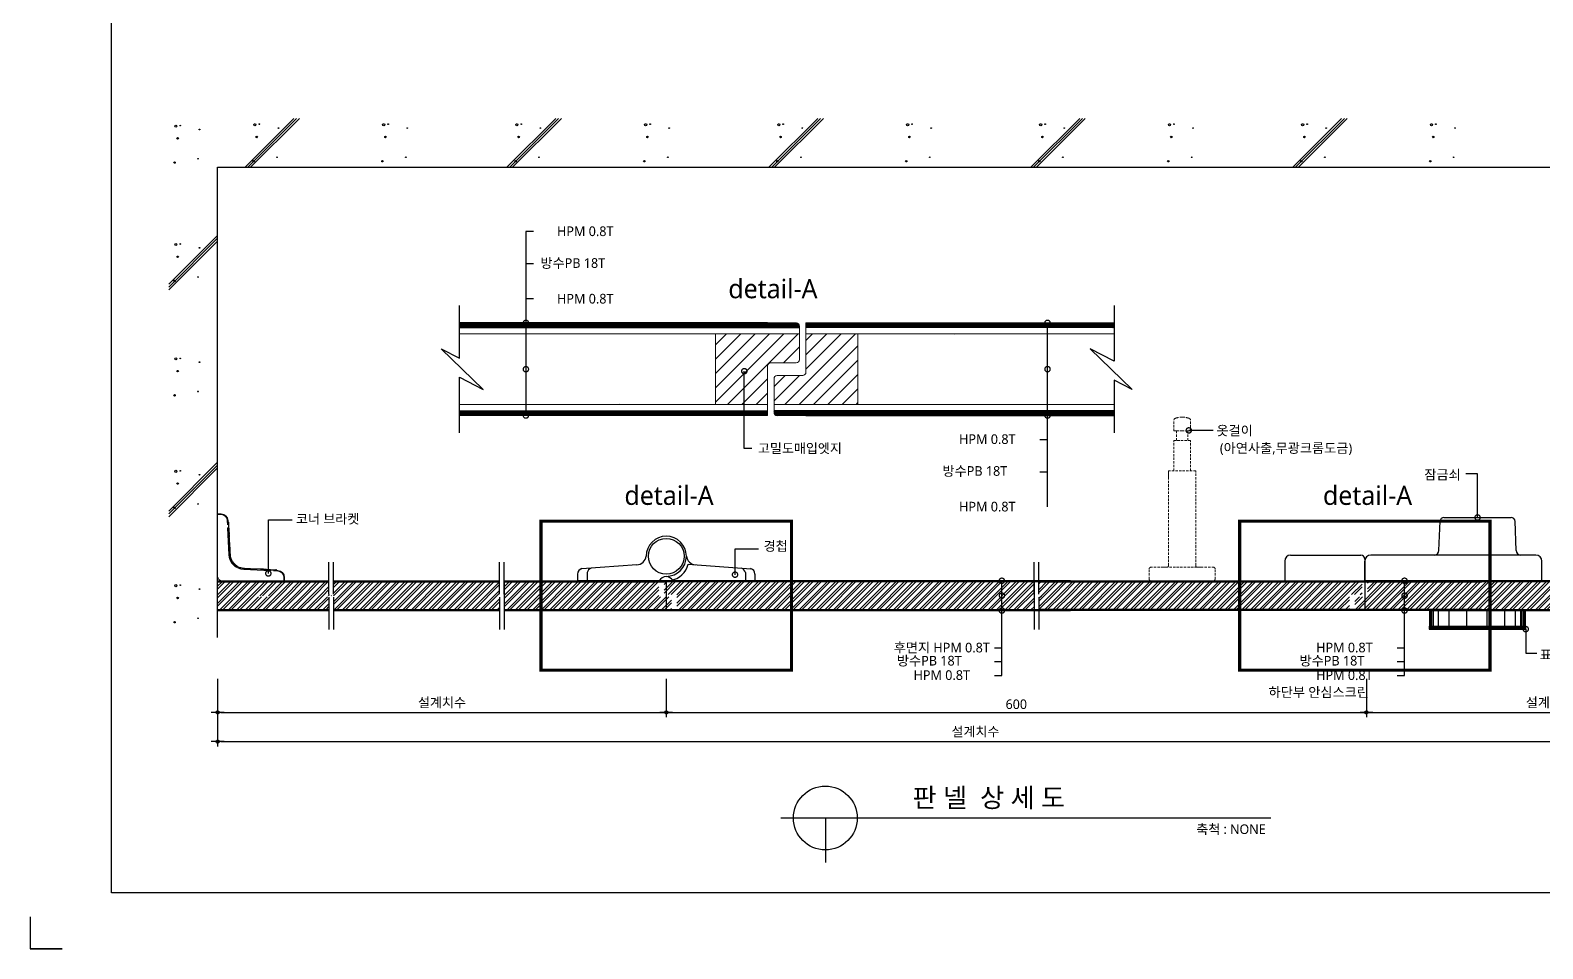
# Model space of a CAD drawing. Extents: x -255 to 8105, y -176 to 5714.
# Drawn here: x -255 to 4489, y -176 to 2705 of the extents above; entities that cross this region are included whole.
import ezdxf
from ezdxf.enums import TextEntityAlignment as Align

# ---------------------------------------------------------------- set-up
doc = ezdxf.new("R2010")
doc.units = 0
doc.header["$LTSCALE"] = 30
doc.linetypes.add('HIDDEN', pattern=[0.375, 0.25, -0.125])
doc.layers.get('0').update_dxf_attribs({"linetype": 'CONTINUOUS'})
doc.layers.get('DEFPOINTS').update_dxf_attribs({"linetype": 'CONTINUOUS'})
for name, color, linetype in [('02---제품선', 4, 'CONTINUOUS'), ('C', 2, 'CONTINUOUS'), ('DIM', 7, 'CONTINUOUS'), ('HAT', 8, 'CONTINUOUS'), ('HID', 9, 'HIDDEN'), ('jc panel', 4, 'CONTINUOUS'), ('TIT', 3, 'CONTINUOUS'), ('경첩', 4, 'CONTINUOUS'), ('문자', 3, 'CONTINUOUS'), ('부자재', 4, 'CONTINUOUS'), ('잠금쇠(회전형)', 4, 'CONTINUOUS'), ('치수', 1, 'CONTINUOUS'), ('판넬', 2, 'CONTINUOUS'), ('해치', 8, 'CONTINUOUS')]:
    doc.layers.add(name, color=color, linetype=linetype)
doc.styles.add('돋움', font='malgun.ttf')
doc.dimstyles.new('10', dxfattribs={"dimscale": 10, "dimtxt": 3, "dimasz": 1, "dimexe": 1.5, "dimexo": 2, "dimgap": 1, "dimtad": 1, "dimdec": 0, "dimlunit": 6, "dimtxsty": '돋움', "dimblk": 'DIMDOT', "dimcen": -1, "dimdle": 1.5, "dimclrt": 3, "dimazin": 3, "dimtfac": 1, "dimtdec": 0, "dimtix": 1, "dimtmove": 2, "dimatfit": 3, "dimldrblk": 'DIMDOT', "dimarcsym": 0})
pattern_1 = [(45, (-192504.132, -190852.349), (-13.4703842, 13.4703842), []), (45, (-192495.151, -190852.349), (-13.4703842, 13.4703842), [])]
pattern_2 = [(45, (37379.286, 62.999), (-13.47038, 13.47038), []), (45, (37388.266, 62.999), (-13.47038, 13.47038), [])]
pattern_3 = [(45, (37673.655, -7000), (-22.45064, 22.45064), [])]

# ---------------------------------------------------------------- blocks, each defined once
blk = doc.blocks.new('DIMDOT')
at = {"linetype": 'Continuous'}
blk.add_line((-2, 0), (2, 0), dxfattribs=at)
for radius in [0.5, 0.25]:
    blk.add_circle((0, 0), radius, dxfattribs=at)
blk = doc.blocks.new('*D564')
at = {"layer": 'DEFPOINTS', "color": 0}
for p in [(37967.1, 930), (39374.2, 930), (39374.2, 804.3)]:
    blk.add_point(p, dxfattribs=at)
at = {"layer": 'DIM', "color": 0, "lineweight": -2, "ltscale": 10}
for p, q in [((37967.1, 910), (37967.1, 789.3)), ((39374.2, 910), (39374.2, 789.3)), ((37977.1, 804.3), (39364.2, 804.3))]:
    blk.add_line(p, q, dxfattribs=at)
at = {"layer": 'DIM', "color": 0, "lineweight": -2, "xscale": 10, "yscale": 10, "zscale": 10, "rotation": 180}
blk.add_blockref('DIMDOT', (37967.1, 804.3), dxfattribs=at)
at = {"layer": 'DIM', "color": 0, "lineweight": -2, "xscale": 10, "yscale": 10, "zscale": 10}
blk.add_blockref('DIMDOT', (39374.2, 804.3), dxfattribs=at)
at = {"layer": 'DIM', "color": 3, "insert": (38670.6, 833.9), "char_height": 30, "attachment_point": 5, "style": '돋움'}
blk.add_mtext('설계치수', dxfattribs=at)
blk = doc.blocks.new('*D565')
at = {"layer": 'DEFPOINTS', "color": 0}
for p in [(37967.1, 930), (42721, 930), (42721, 712.8)]:
    blk.add_point(p, dxfattribs=at)
at = {"layer": 'DIM', "color": 0, "lineweight": -2, "ltscale": 10}
for p, q in [((37967.1, 910), (37967.1, 697.8)), ((42721, 910), (42721, 697.8)), ((37977.1, 712.8), (42711, 712.8))]:
    blk.add_line(p, q, dxfattribs=at)
at = {"layer": 'DIM', "color": 0, "lineweight": -2, "xscale": 10, "yscale": 10, "zscale": 10, "rotation": 180}
blk.add_blockref('DIMDOT', (37967.1, 712.8), dxfattribs=at)
at = {"layer": 'DIM', "color": 0, "lineweight": -2, "xscale": 10, "yscale": 10, "zscale": 10}
blk.add_blockref('DIMDOT', (42721, 712.8), dxfattribs=at)
at = {"layer": 'DIM', "color": 3, "insert": (40344, 742.5), "char_height": 30, "attachment_point": 5, "style": '돋움'}
blk.add_mtext('설계치수', dxfattribs=at)
blk = doc.blocks.new('_DOTSMALL')
at = {"color": 0, "linetype": 'ByBlock', "const_width": 0.5}
blk.add_lwpolyline([(-0.0625, 0, 1), (0.0625, 0, 1)], format="xyb", close=True, dxfattribs=at)
blk = doc.blocks.new('A$C63EC304E')
at = {"layer": '치수', "color": 1, "xscale": 2.5, "yscale": 2.5, "zscale": 2.5, "rotation": 234.3098741996962}
blk.add_blockref('_DOTSMALL', (0.31, 0.31), dxfattribs=at)
blk = doc.blocks.new('A$C2BC9653E')
at = {"layer": '치수', "xscale": 0.3333333333333333, "yscale": 0.3333333333333333, "zscale": 0.3333333333333333}
blk.add_blockref('A$C63EC304E', (0, 0), dxfattribs=at)
blk = doc.blocks.new('A$C7FC71301')
at = {"layer": '치수', "rotation": 180}
blk.add_blockref('A$C2BC9653E', (0.21, 0.21), dxfattribs=at)
blk = doc.blocks.new('A$C4A20372B')
at = {"layer": '치수'}
blk.add_blockref('A$C7FC71301', (0, 0), dxfattribs=at)
blk = doc.blocks.new('A$C566469F5')
at = {"layer": '치수'}
blk.add_blockref('A$C4A20372B', (0, 0), dxfattribs=at)
blk = doc.blocks.new('A$C7E317CD4')
at = {"layer": '해치', "xscale": 2, "yscale": 2, "zscale": 2}
blk.add_blockref('A$C566469F5', (0, 0), dxfattribs=at)
blk = doc.blocks.new('A$C601D7F27')
at = {"layer": '치수'}
blk.add_blockref('A$C7E317CD4', (0, 0), dxfattribs=at)
blk = doc.blocks.new('A$C38802C08')
at = {"layer": '치수'}
blk.add_blockref('A$C601D7F27', (0, 0), dxfattribs=at)
blk = doc.blocks.new('*D566')
at = {"layer": 'DEFPOINTS', "color": 0}
for p in [(41570.1, 930), (42721, 930), (42721, 804.3)]:
    blk.add_point(p, dxfattribs=at)
at = {"layer": 'DIM', "color": 0, "lineweight": -2, "ltscale": 10}
for p, q in [((41570.1, 910), (41570.1, 789.3)), ((42721, 910), (42721, 789.3)), ((41580.1, 804.3), (42711, 804.3))]:
    blk.add_line(p, q, dxfattribs=at)
at = {"layer": 'DIM', "color": 0, "lineweight": -2, "xscale": 10, "yscale": 10, "zscale": 10, "rotation": 180}
blk.add_blockref('DIMDOT', (41570.1, 804.3), dxfattribs=at)
at = {"layer": 'DIM', "color": 0, "lineweight": -2, "xscale": 10, "yscale": 10, "zscale": 10}
blk.add_blockref('DIMDOT', (42721, 804.3), dxfattribs=at)
at = {"layer": 'DIM', "color": 3, "insert": (42145.5, 833.9), "char_height": 30, "attachment_point": 5, "style": '돋움'}
blk.add_mtext('설계치수', dxfattribs=at)
blk = doc.blocks.new('*D567')
at = {"layer": 'DEFPOINTS', "color": 0}
for p in [(39374.2, 930), (41570.1, 930), (41570.1, 804.3)]:
    blk.add_point(p, dxfattribs=at)
at = {"layer": 'DIM', "color": 0, "lineweight": -2, "ltscale": 10}
for p, q in [((39374.2, 910), (39374.2, 789.3)), ((41570.1, 910), (41570.1, 789.3)), ((39384.2, 804.3), (41560.1, 804.3))]:
    blk.add_line(p, q, dxfattribs=at)
at = {"layer": 'DIM', "color": 0, "lineweight": -2, "xscale": 10, "yscale": 10, "zscale": 10, "rotation": 180}
blk.add_blockref('DIMDOT', (39374.2, 804.3), dxfattribs=at)
at = {"layer": 'DIM', "color": 0, "lineweight": -2, "xscale": 10, "yscale": 10, "zscale": 10}
blk.add_blockref('DIMDOT', (41570.1, 804.3), dxfattribs=at)
at = {"layer": 'DIM', "color": 3, "insert": (40472.1, 829.8), "char_height": 30, "attachment_point": 5, "style": '돋움'}
blk.add_mtext('600', dxfattribs=at)
blk = doc.blocks.new('A$C06B31977')
for p, q in [((1.26, 11.06), (1.26, 21.17)), ((1.26, 10.11), (1.26, 0))]:
    blk.add_line(p, q)
blk = doc.blocks.new('UNI-10', base_point=(37634, 239))
h = blk.add_hatch()
h.set_pattern_fill('STEEL', color=252)
h.set_pattern_definition([(45, (37647.5265, -15.817), (-2.245064, 2.245064), []), (45, (37647.5265, -14.2294), (-2.245064, 2.245064), [])])
h.paths.add_polyline_path([(39519.6, 2026.1), (38935.9, 2026.1, -0.414214), (38933.8, 2024.1), (38933.8, 2011.6), (39519.6, 2011.6)])
h.paths.add_polyline_path([(39781.6, 2026.1), (39691.6, 2026.1), (39519.6, 2026.1), (39519.6, 2011.6), (39791.6, 2011.6), (39791.6, 2016.1, 0.414214)])
h.paths.add_polyline_path([(38933.8, 2024.1), (38933.8, 2026.1), (38725.3, 2026.1), (38725.3, 2011.6), (38933.8, 2011.6)])
h.paths.add_polyline_path([(39691.6, 1750.3), (38933.8, 1750.3), (38933.8, 1737.8, -0.414214), (38935.9, 1735.7), (39689.6, 1735.7, -0.427305), (39691.6, 1737.9)])
h.paths.add_polyline_path([(38933.8, 1750.3), (38725.3, 1750.3), (38725.3, 1735.7), (38931.7, 1735.7, -0.156999), (38932.1, 1737, -0.241509), (38933.8, 1737.8)])
h.paths.add_polyline_path([(39984.2, 1750.3), (39712.2, 1750.3), (39712.2, 1745.7, 0.414214), (39722.2, 1735.7), (39812.2, 1735.7), (39984.2, 1735.7)])
h.paths.add_polyline_path([(40570, 1750.3), (39984.2, 1750.3), (39984.2, 1735.7), (40567.9, 1735.7, -0.414214), (40570, 1737.8)])
h.paths.add_polyline_path([(40570, 2024.1, -0.414214), (40567.9, 2026.1), (39812.2, 2026.1), (39812.2, 2011.6), (40570, 2011.6)])
h.paths.add_polyline_path([(40778.5, 2026.1), (40572.1, 2026.1, -0.156999), (40571.7, 2024.9, -0.241509), (40570, 2024.1), (40570, 2011.6), (40778.5, 2011.6)])
h.paths.add_polyline_path([(40778.5, 1750.3), (40570, 1750.3), (40570, 1737.8, -0.241509), (40571.7, 1737, -0.156999), (40572.1, 1735.7), (40778.5, 1735.7)])
h = blk.add_hatch()
h.set_pattern_fill('ANSI31', color=5, scale=10)
h.set_pattern_definition(pattern_3)
h.paths.add_polyline_path([(39781.6, 1900.7, 0.414214), (39791.6, 1910.7), (39791.6, 1991.6), (39528.8, 1991.6), (39528.8, 1770.3), (39691.6, 1770.3), (39691.6, 1890.7, -0.414214), (39701.6, 1900.7)])
h = blk.add_hatch()
h.set_pattern_fill('ANSI31', color=5, scale=10)
h.set_pattern_definition(pattern_3)
edge = h.paths.add_edge_path()
edge.add_line((39975, 1991.6), (39812.2, 1991.6))
edge.add_line((39812.2, 1991.6), (39812.2, 1871.2))
edge.add_arc((39802.2, 1871.2), 10, 270, 360, ccw=False)
edge.add_line((39802.2, 1861.2), (39722.2, 1861.2))
edge.add_arc((39722.2, 1851.2), 10, 90, 180)
edge.add_line((39712.2, 1851.2), (39712.2, 1770.3))
edge.add_line((39712.2, 1770.3), (39975, 1770.3))
edge.add_line((39975, 1770.3), (39975, 1991.6))
at = {"layer": 'HAT'}
h = blk.add_hatch(dxfattribs=at)
h.set_pattern_fill('ANSI32', color=256, scale=2, style=0)
h.set_pattern_definition(pattern_1)
h.paths.add_polyline_path([(37967.1, 1213.8), (37967.1, 1170.5), (38086.1, 1170.5), (38086.1, 1213.8)])
h.paths.add_polyline_path([(38086.1, 1170.5), (38127.6, 1170.5), (38127.6, 1213.8), (38086.1, 1213.8)])
edge = h.paths.add_edge_path()
edge.add_line((38127.6, 1213.8), (38127.6, 1170.5))
edge.add_line((38127.6, 1170.5), (38323.9, 1170.5))
edge.add_spline(control_points=[(38323.9, 1170.5), (38324.2, 1171.3), (38320.9, 1173), (38316.1, 1175)], knot_values=[3.353086, 3.353086, 3.353086, 3.353086, 4.456955, 4.456955, 4.456955, 4.456955], degree=3, periodic=0)
edge.add_line((38316.1, 1175), (38316.1, 1213.8))
edge.add_line((38316.1, 1213.8), (38127.6, 1213.8))
edge = h.paths.add_edge_path()
edge.add_line((38316.1, 1127.1), (38316.1, 1165.4))
edge.add_spline(control_points=[(38316.1, 1165.4), (38310.4, 1167.5), (38299.9, 1171.6), (38316.3, 1169.8), (38321, 1169.9)], knot_values=[0.228113, 0.228113, 0.228113, 0.228113, 1.423798, 2.82262, 2.82262, 2.82262, 2.82262], degree=3, periodic=0)
edge.add_line((38304, 1170.5), (38127.6, 1170.5))
edge.add_line((38127.6, 1170.5), (38127.6, 1167))
edge.add_line((38127.6, 1167), (38086.1, 1167))
edge.add_line((38086.1, 1167), (38086.1, 1170.5))
edge.add_line((38086.1, 1170.5), (37967.1, 1170.5))
edge.add_line((37967.1, 1170.5), (37967.1, 1127.1))
edge.add_line((37967.1, 1127.1), (38316.1, 1127.1))
h = blk.add_hatch(dxfattribs=at)
h.set_pattern_fill('ANSI32', color=256, scale=2, style=0)
h.set_pattern_definition([(45, (38590.94, 1170.477), (-13.4704, 13.4704), []), (45, (38599.92, 1170.477), (-13.4704, 13.4704), [])])
h.paths.add_polyline_path([(38851.2, 1213.8), (38330.7, 1213.8), (38330.7, 1127.1), (38851.2, 1127.1)])
h = blk.add_hatch(dxfattribs=at)
h.set_pattern_fill('ANSI32', color=256, scale=2, style=0)
h.set_pattern_definition(pattern_2)
h.paths.add_polyline_path([(38865.8, 1213.8), (38865.8, 1127.1), (39390.4, 1127.1), (39390.4, 1167.1), (39350.4, 1167.1), (39350.4, 1213.8)])
h = blk.add_hatch(dxfattribs=at)
h.set_pattern_fill('ANSI32', color=256, scale=2, style=0)
h.set_pattern_definition(pattern_2)
h.paths.add_polyline_path([(40527.8, 1127.1), (40527.8, 1213.8), (39367.1, 1213.8), (39367.1, 1173.8), (39407.1, 1173.8), (39407.1, 1127.1)])
h = blk.add_hatch(dxfattribs=at)
h.set_pattern_fill('ANSI32', color=256, scale=2, style=0)
h.set_pattern_definition(pattern_1)
edge = h.paths.add_edge_path()
edge.add_line((41161.2, 1213.8), (40542.5, 1213.8))
edge.add_line((40542.5, 1213.8), (40542.5, 1175))
edge.add_spline(control_points=[(40542.5, 1175), (40547.3, 1173), (40550.6, 1171.3), (40550.3, 1170.5)], knot_values=[3.353086, 3.353086, 3.353086, 3.353086, 4.456955, 4.456955, 4.456955, 4.456955], degree=3, periodic=0)
edge.add_line((40550.5, 1170.5), (41161.2, 1170.5))
edge.add_line((41161.2, 1170.5), (41161.2, 1213.8))
h.paths.add_polyline_path([(41556.8, 1213.8), (41161.2, 1213.8), (41161.2, 1170.5), (41516.8, 1170.5), (41516.8, 1173.8), (41556.8, 1173.8)])
h.paths.add_polyline_path([(41516.8, 1170.5), (41161.2, 1170.5), (41161.2, 1127.1), (41516.8, 1127.1)])
edge = h.paths.add_edge_path()
edge.add_line((41161.2, 1170.5), (40550.3, 1170.5))
edge.add_spline(control_points=[(40550.3, 1170.5), (40550.2, 1170.3), (40548.3, 1169.1), (40525.2, 1172), (40536.8, 1167.5), (40542.5, 1165.4)], knot_values=[0.228113, 0.228113, 0.228113, 0.228113, 0.492187, 2.157402, 3.353086, 3.353086, 3.353086, 3.353086], degree=3, periodic=0)
edge.add_spline(control_points=[(40535.6, 1170.3), (40535.4, 1170.2), (40534.9, 1170), (40533.6, 1169.9), (40532.7, 1169.9)], knot_values=[2.82262, 2.82262, 2.82262, 2.82262, 3.015951, 3.282344, 3.282344, 3.282344, 3.282344], degree=3, periodic=0)
edge.add_line((40542.5, 1165.4), (40542.5, 1127.1))
edge.add_line((40542.5, 1127.1), (41161.2, 1127.1))
edge.add_line((41161.2, 1127.1), (41161.2, 1170.5))
h = blk.add_hatch(dxfattribs=at)
h.set_pattern_fill('ANSI32', color=256, scale=2, style=0)
h.set_pattern_definition([(45, (41927.938, 1170.477), (-13.4704, 13.4704), []), (45, (41936.918, 1170.477), (-13.4704, 13.4704), [])])
h.paths.add_polyline_path([(42322.4, 1213.8), (41573.4, 1213.8), (41573.4, 1167.1), (41533.4, 1167.1), (41533.4, 1127.1), (42322.4, 1127.1)])
for p, q in [((37967.1, 2514.2), (43138.7, 2514.2)), ((37967.1, 1039.2), (37967.1, 2514.2))]:
    blk.add_line(p, q)
at = {"color": 4}
for p, q in [((40278.5, 1990.7), (40277.5, 1991.6)), ((39225.3, 1771.2), (39226.3, 1770.3))]:
    blk.add_line(p, q, dxfattribs=at)
at = {"color": 2}
for p, q in [((38865.8, 1217.1), (38865.8, 1123.8)), ((39374.2, 1217.1), (39374.2, 1123.8)), ((40527.8, 1213.8), (40527.8, 1127.1)), ((41565.1, 1217.1), (41565.1, 1123.8)), ((37379.3, 163), (37379.3, 63)), ((37379.3, 163), (37379.3, 63)), ((37379.3, 163), (37379.3, 63)), ((37379.3, 163), (37379.3, 63)), ((37379.3, 63), (37479.3, 63)), ((37379.3, 63), (37379.3, 63)), ((37379.3, 63), (37379.3, 63)), ((37479.3, 63), (37379.3, 63))]:
    blk.add_line(p, q, dxfattribs=at)
for points in [[(37634.4, 5777.2), (44886.8, 5777.2), (44886.8, 238.8), (37634.4, 238.8)], [(37634.4, 5777.2), (44886.8, 5777.2), (44886.8, 238.8), (37634.4, 238.8)], [(37634.4, 5777.2), (45616.4, 5777.2), (45616.4, 238.8), (37634.4, 238.8)]]:
    blk.add_lwpolyline(points, close=True, dxfattribs=at)
at = {"color": 2, "linetype": 'HIDDEN', "ltscale": 5, "const_width": 10}
for points in [[(38981.5, 1404.2), (39766.8, 1404.2), (39766.8, 936.8), (38981.5, 936.8)], [(41172.5, 1404.2), (41957.7, 1404.2), (41957.7, 936.8), (41172.5, 936.8)]]:
    blk.add_lwpolyline(points, close=True, dxfattribs=at)
at = {"layer": '02---제품선'}
for p, q in [((41797.8, 1312.3), (41801, 1403.7)), ((41813.4, 1415.6), (42024, 1415.6)), ((42039.6, 1312.3), (42036.4, 1403.7)), ((41332.5, 1297.8), (41552.7, 1297.8)), ((41565.1, 1285.4), (41565.1, 1217.1)), ((41769.8, 1297.8), (41583.7, 1297.8)), ((41782.8, 1297.8), (41769.8, 1297.8)), ((42054.6, 1297.8), (41782.8, 1297.8)), ((42101.7, 1297.8), (42054.6, 1297.8)), ((41313.9, 1279.2), (41313.9, 1217.1)), ((41565.1, 1217.1), (41565.1, 1279.2)), ((42120.3, 1217.1), (42120.3, 1279.2)), ((41313.9, 1217.1), (41565.1, 1217.1)), ((42120.3, 1217.1), (41565.1, 1217.1))]:
    blk.add_line(p, q, dxfattribs=at)
for centre, radius, start, end in [((41813.4, 1403.2), 12.4, 90, 178), ((42024, 1403.2), 12.4, 2, 90), ((41332.5, 1279.2), 18.6, 90, 180), ((41552.7, 1285.4), 12.4, 0, 90), ((41583.7, 1279.2), 18.6, 90, 180), ((41782.8, 1312.8), 15, 270, 358), ((42054.6, 1312.8), 15, 182, 270), ((42101.7, 1279.2), 18.6, 0, 90)]:
    blk.add_arc(centre, radius, start, end, dxfattribs=at)
at = {"layer": 'C'}
for p, q in [((38725.3, 2011.6), (39791.6, 2011.6)), ((40778.5, 2011.6), (39812.2, 2011.6)), ((38725.3, 1750.3), (39691.6, 1750.3)), ((40778.5, 1750.3), (39712.2, 1750.3)), ((37967.1, 1213.8), (38316.1, 1213.8)), ((38330.7, 1213.8), (38851.2, 1213.8)), ((38865.8, 1213.8), (39374.2, 1213.8)), ((40642, 1213.8), (39374.2, 1213.8)), ((40542.5, 1213.8), (41565.1, 1213.8)), ((41565.1, 1213.8), (41932.2, 1213.8)), ((42322.4, 1213.8), (41932.2, 1213.8)), ((37967.1, 1127.1), (38316.1, 1127.1)), ((38330.7, 1127.1), (38851.2, 1127.1)), ((38865.8, 1127.1), (39390.4, 1127.1)), ((39374.2, 1127.1), (40642, 1127.1)), ((41565.1, 1127.1), (40542.5, 1127.1)), ((41932.2, 1127.1), (41565.1, 1127.1)), ((41932.2, 1127.1), (42322.4, 1127.1))]:
    blk.add_line(p, q, dxfattribs=at)
at = {"layer": 'HID', "lineweight": 15}
for p, q in [((40966.2, 1687.3), (40966.2, 1722.8)), ((41018.2, 1687.3), (41018.2, 1722.8)), ((40966.2, 1687.3), (40974.1, 1687.3)), ((40974.1, 1687.3), (40992.2, 1687.3)), ((40974.1, 1687.3), (40974.1, 1657.5)), ((41010.3, 1687.3), (40992.2, 1687.3)), ((41018.2, 1687.3), (41010.3, 1687.3)), ((41010.3, 1687.3), (41010.3, 1657.5)), ((40966.2, 1562.4), (40966.2, 1657.5)), ((41018.2, 1657.5), (40966.2, 1657.5)), ((41018.2, 1562.4), (41018.2, 1657.5)), ((41034.9, 1562.4), (40949.5, 1562.4)), ((40949.5, 1538.7), (40949.5, 1562.4)), ((40949.5, 1264.8), (40949.5, 1562.4)), ((41034.9, 1264.8), (41034.9, 1562.4)), ((40889, 1222.1), (40889, 1254.8)), ((40944.5, 1259.8), (40894, 1259.8)), ((41049.9, 1259.8), (40934.5, 1259.8)), ((41039.9, 1259.8), (41090.4, 1259.8)), ((41095.4, 1222.1), (41095.4, 1254.8)), ((41090.4, 1217.1), (40894, 1217.1)), ((41643.8, 1217.1), (41675.4, 1217.1)), ((41675.4, 1217.1), (41865.4, 1217.1))]:
    blk.add_line(p, q, dxfattribs=at)
for centre, radius, start, end in [((40974.9, 1717.6), 10.2, 101.3021, 148.9655), ((40997.2, 1645.4), 85.6, 93.3455, 106.4545), ((40987.2, 1645.4), 85.6, 73.5455, 86.6545), ((41009.5, 1717.6), 10.2, 31.0345, 78.6979), ((40894, 1254.8), 5, 90, 180), ((40944.5, 1264.8), 5, 270, 0), ((41039.9, 1264.8), 5, 180, 270), ((41090.4, 1254.8), 5, 0, 90), ((40894, 1222.1), 5, 180, 270), ((41090.4, 1222.1), 5, 270, 0)]:
    blk.add_arc(centre, radius, start, end, dxfattribs=at)
at = {"layer": 'jc panel', "color": 3, "lineweight": 20}
for p, q in [((39791.6, 1910.7), (39791.6, 2016.1)), ((39812.2, 2026.1), (39812.2, 1871.2)), ((38725.3, 1991.6), (39791.6, 1991.6)), ((39528.8, 1991.6), (39528.8, 1770.3)), ((40778.5, 1991.6), (39812.2, 1991.6)), ((39975, 1991.6), (39975, 1770.3)), ((39701.6, 1900.7), (39781.6, 1900.7)), ((39691.6, 1890.7), (39691.6, 1735.7)), ((39712.2, 1745.7), (39712.2, 1851.2)), ((39802.2, 1861.2), (39722.2, 1861.2)), ((38725.3, 1770.3), (39691.6, 1770.3)), ((40778.5, 1770.3), (39712.2, 1770.3))]:
    blk.add_line(p, q, dxfattribs=at)
for centre, start, end in [((39781.6, 2016.1), 0, 90), ((39701.6, 1890.7), 90, 180), ((39781.6, 1910.7), 270, 0), ((39722.2, 1851.2), 90, 180), ((39802.2, 1871.2), 270, 0)]:
    blk.add_arc(centre, 10, start, end, dxfattribs=at)
at = {"layer": 'TIT', "color": 7}
for p, q in [((39733.1, 473.2), (41270.9, 473.2)), ((39873.1, 473.2), (39873.1, 333.2))]:
    blk.add_line(p, q, dxfattribs=at)
blk.add_circle((39873.1, 473.2), 100, dxfattribs=at)
at = {"layer": '경첩', "color": 4, "linetype": 'Continuous', "lineweight": 15}
for p, q in [((37967.1, 1427.1), (37977.7, 1427.1)), ((37967.1, 1424.8), (37967.1, 1427.1)), ((37967.1, 1404.7), (37967.1, 1424.8)), ((37977.7, 1424.8), (37967.1, 1424.8)), ((37977.7, 1424.8), (37977.7, 1427.1)), ((37967.1, 1401.5), (37967.1, 1403.8)), ((37967.1, 1401.5), (37967.1, 1231.1)), ((37997.9, 1392.6), (37997.3, 1406.1)), ((38002.3, 1299.1), (37998.4, 1382.8)), ((37999.6, 1406.2), (38000.7, 1382.9)), ((38001.4, 1401.6), (37999.9, 1400.1)), ((38002.4, 1396.1), (38000.2, 1393.8)), ((38000.7, 1382.9), (38004.7, 1299.2)), ((38002.4, 1396.1), (38003.6, 1370.8)), ((38003.6, 1370.8), (38001.4, 1368.6)), ((38003.9, 1364.5), (38001.7, 1362.3)), ((38004.1, 1361.4), (38001.8, 1359.2)), ((38004.4, 1355.1), (38002.1, 1352.9)), ((38004.5, 1351.9), (38002.3, 1349.7)), ((38004.1, 1361.4), (38004.4, 1355.1)), ((38004.5, 1351.9), (38005.8, 1325.2)), ((38005.8, 1325.2), (38003.5, 1322.9)), ((38005.8, 1325.1), (38003.5, 1322.8)), ((38006, 1321.1), (38003.7, 1318.9)), ((38006.1, 1318.9), (38003.8, 1316.7)), ((38006.5, 1310.3), (38004.2, 1308.1)), ((38006.5, 1309.4), (38004.3, 1307.2)), ((38006.7, 1306.2), (38004.4, 1304)), ((38006.7, 1305.3), (38004.5, 1303.1)), ((38007.2, 1296.8), (38005.1, 1294.7)), ((38007.4, 1294.7), (38005.4, 1292.7)), ((38005.8, 1325.1), (38006, 1321.1)), ((38006.1, 1318.9), (38006.5, 1310.3)), ((38008.1, 1291.3), (38006.2, 1289.3)), ((38006.2, 1289.3), (38008.1, 1291.2)), ((38006.5, 1310.3), (38006.5, 1309.4)), ((38006.5, 1309.4), (38006.7, 1306.2)), ((38006.7, 1306.2), (38006.7, 1305.3)), ((38006.7, 1305.3), (38007, 1299.3)), ((38009.5, 1286.4), (38007.7, 1284.6)), ((38011.1, 1282.6), (38009.3, 1280.9)), ((38012.2, 1280.4), (38010.5, 1278.7)), ((38014.7, 1276.3), (38013, 1274.6)), ((38016.1, 1274.4), (38014.4, 1272.7)), ((38026.2, 1264.8), (38024.6, 1263.1)), ((38028.2, 1263.5), (38026.5, 1261.8)), ((38032.5, 1261.2), (38030.8, 1259.4)), ((38034.8, 1260.2), (38033, 1258.4)), ((38039.8, 1258.5), (38037.9, 1256.6)), ((38132.7, 1248.5), (38049, 1252.4)), ((38049.1, 1254.7), (38132.8, 1250.8)), ((38049.2, 1257.1), (38051.4, 1257)), ((38049.2, 1257.1), (38105, 1254.4)), ((38051.4, 1257), (38049.2, 1254.7)), ((38105, 1254.4), (38102.8, 1252.2)), ((38111.3, 1254.1), (38109.1, 1251.9)), ((38114.4, 1254), (38112.2, 1251.8)), ((38120.8, 1253.7), (38118.5, 1251.5)), ((38120.8, 1253.7), (38150.7, 1252.3)), ((38132.8, 1250.8), (38156.2, 1249.7)), ((38156, 1247.4), (38142.5, 1248)), ((38151.5, 1251.5), (38150, 1250)), ((38151.5, 1251.5), (38150.7, 1252.3)), ((37981.1, 1217.1), (38151.4, 1217.1)), ((38153.7, 1217.1), (38151.4, 1217.1)), ((38174.7, 1217.1), (38154.7, 1217.1)), ((38174.7, 1217.1), (38174.7, 1227.8)), ((38174.7, 1227.8), (38177.1, 1227.8)), ((38177.1, 1217.1), (38174.7, 1217.1)), ((38177.1, 1227.8), (38177.1, 1217.1))]:
    blk.add_line(p, q, dxfattribs=at)
at = {"layer": '경첩', "color": 4, "linetype": 'Continuous', "lineweight": 15, "flags": 128}
for points in [[(37997.3, 1406.1), (37997.7, 1406.2), (37998.2, 1406.2), (37998.6, 1406.2), (37998.9, 1406.2), (37999.2, 1406.2), (37999.4, 1406.2), (37999.6, 1406.2), (37999.6, 1406.2)], [(38000.7, 1382.9), (38000.7, 1382.9), (38000.5, 1382.9), (38000.3, 1382.9), (38000, 1382.9), (37999.7, 1382.9), (37999.3, 1382.8), (37998.8, 1382.8), (37998.4, 1382.8)], [(38002.2, 1400.8), (38002, 1401), (38001.9, 1401.2), (38001.7, 1401.3), (38001.6, 1401.4), (38001.5, 1401.5), (38001.4, 1401.6), (38001.4, 1401.6), (38001.4, 1401.6)], [(38002.2, 1400.8), (38002.2, 1399.8), (38002.3, 1398.7), (38002.4, 1397.4), (38002.4, 1396.1)], [(38003.6, 1370.8), (38003.7, 1369.6), (38003.7, 1368.4), (38003.8, 1367.3), (38003.8, 1366.4), (38003.9, 1365.6), (38003.9, 1365), (38003.9, 1364.7), (38003.9, 1364.5)], [(38004.7, 1299.2), (38004.6, 1299.2), (38004.5, 1299.2), (38004.3, 1299.1), (38004, 1299.1), (38003.6, 1299.1), (38003.2, 1299.1), (38002.8, 1299.1), (38002.3, 1299.1)], [(38005.8, 1325.2), (38005.8, 1325.1), (38005.8, 1325.1)], [(38006, 1321.1), (38006, 1320.4), (38006, 1319.7), (38006.1, 1318.9)], [(38007.2, 1296.8), (38007.4, 1295.3), (38007.4, 1294.7)], [(38008.1, 1291.3), (38008.1, 1291.3), (38008.1, 1291.3)], [(38049.1, 1254.7), (38049.1, 1254.7), (38049.1, 1254.6), (38049.1, 1254.3), (38049, 1254.1), (38049, 1253.7), (38049, 1253.3), (38049, 1252.9), (38049, 1252.4)], [(38105, 1254.4), (38106.1, 1254.4), (38107.2, 1254.3), (38108.1, 1254.3), (38109, 1254.3), (38109.8, 1254.2), (38110.5, 1254.2), (38110.9, 1254.2), (38111.2, 1254.2), (38111.3, 1254.1)], [(38114.4, 1254), (38114.6, 1254), (38114.9, 1254), (38115.5, 1253.9), (38116.3, 1253.9), (38117.3, 1253.9), (38118.3, 1253.8), (38119.5, 1253.8), (38120.8, 1253.7)], [(38132.8, 1250.8), (38132.8, 1250.8), (38132.8, 1250.6), (38132.8, 1250.4), (38132.8, 1250.1), (38132.8, 1249.8), (38132.8, 1249.4), (38132.7, 1248.9), (38132.7, 1248.5)], [(38156, 1247.4), (38156.1, 1247.8), (38156.1, 1248.3), (38156.1, 1248.7), (38156.1, 1249), (38156.1, 1249.3), (38156.1, 1249.5), (38156.1, 1249.7), (38156.2, 1249.7)]]:
    blk.add_lwpolyline(points, dxfattribs=at)
at = {"layer": '경첩', "color": 4, "linetype": 'Continuous', "lineweight": 15}
for centre, radius, start, end in [((37977.7, 1405.2), 21.9, 2.6983, 90), ((37977.7, 1405.2), 19.6, 2.6983, 90), ((38051.3, 1301.4), 49, 182.6983, 267.3017), ((38051.3, 1301.4), 46.7, 182.6983, 267.3017), ((38051.3, 1301.4), 44.3, 182.6983, 185.9088), ((38051.3, 1301.4), 44.3, 188.6056, 193.1623), ((38051.3, 1301.4), 44.3, 193.2431, 199.766), ((38051.3, 1301.4), 44.3, 199.766, 204.9948), ((38051.3, 1301.4), 44.3, 208.1736, 214.3849), ((38051.3, 1301.4), 44.3, 214.3855, 217.4388), ((38051.3, 1301.4), 44.3, 217.4392, 235.6151), ((38051.3, 1301.3), 44.3, 235.6142, 238.7009), ((38051.3, 1301.4), 44.3, 238.7002, 245.0052), ((38051.3, 1301.4), 44.3, 248.2494, 255.0002), ((38051.3, 1301.4), 44.3, 255, 267.3017), ((38155.1, 1227.8), 19.6, 0, 87.3017), ((38155.1, 1227.8), 21.9, 0, 87.3017), ((37981.1, 1231.1), 14, 180, 270)]:
    blk.add_arc(centre, radius, start, end, dxfattribs=at)
at = {"layer": '부자재'}
for p, q in [((39096.1, 1239.2), (39096.1, 1217.1)), ((39282, 1267.2), (39109.1, 1255.1)), ((39126.1, 1243.3), (39126.1, 1217.1)), ((39442.9, 1269.1), (39638.9, 1255.2)), ((39622.2, 1243.3), (39622.2, 1217.1)), ((39652.2, 1239.2), (39652.2, 1217.1)), ((39374.2, 1217.1), (39096.1, 1217.1)), ((39388.4, 1217.1), (39652.2, 1217.1))]:
    blk.add_line(p, q, dxfattribs=at)
at = {"layer": '부자재', "color": 1}
blk.add_circle((39374.2, 1294.1), 56.2, dxfattribs=at)
at = {"layer": '부자재'}
for centre, radius, start, end in [((39374.2, 1294.1), 63, 270, 180), ((39280.4, 1298.2), 31, 272.9231, 352.4724), ((39467.9, 1298.2), 31, 187.5276, 267.0769), ((39112.9, 1238.8), 16.8, 101.7765, 181.6712), ((39146.6, 1237.7), 21.2, 113.4077, 164.5497), ((39376.4, 1285.8), 68.6, 280.084, 345.9792), ((39601.8, 1237.7), 21.2, 15.4503, 67.3004), ((39635.4, 1238.8), 16.8, 358.3288, 78.2235), ((39382.7, 1192.6), 39.5, 102.5267, 141.5475), ((39365.6, 1192.6), 39.5, 43.1003, 77.4733)]:
    blk.add_arc(centre, radius, start, end, dxfattribs=at)
at = {"layer": '잠금쇠(회전형)', "linetype": 'Continuous', "lineweight": 15}
for p, q in [((41768.5, 1123.1), (42068.9, 1123.1)), ((41768.5, 1123.1), (41768.5, 1074.8)), ((41769.4, 1123.1), (41769.4, 1074.8)), ((42068.9, 1123.1), (42068.9, 1074.8)), ((41767.5, 1074.8), (42069.9, 1074.8)), ((41767.5, 1065.5), (41767.5, 1074.8)), ((41767.5, 1065.8), (42069.9, 1065.8)), ((42069.9, 1065.5), (42069.9, 1074.8))]:
    blk.add_line(p, q, dxfattribs=at)
at = {"layer": '치수'}
for p, q in [((38933.8, 2312.9), (38933.8, 1735.7)), ((38957.6, 2312.9), (38933.8, 2312.9)), ((38957.6, 2211.1), (38933.8, 2211.1)), ((38957.6, 2101.3), (38933.8, 2101.3)), ((40570, 1449), (40570, 2026.1)), ((39618.9, 1631.8), (39618.9, 1874.7)), ((40546.2, 1660.6), (40570, 1660.6)), ((41089.1, 1688.7), (41013.1, 1688.7)), ((39642.6, 1631.8), (39618.9, 1631.8)), ((40546.2, 1558.9), (40570, 1558.9)), ((41918.7, 1552.9), (41882, 1552.9)), ((41918.7, 1415.6), (41918.7, 1552.9)), ((38126.5, 1408.8), (38200.7, 1408.8)), ((38126.5, 1240.4), (38126.5, 1408.8)), ((39589.8, 1236.4), (39589.8, 1317.3)), ((39589.8, 1317.3), (39663.9, 1317.3)), ((40427.1, 920.6), (40427.1, 1217.1)), ((41690, 920.6), (41690, 1217.1)), ((42069.9, 1065.5), (42069.9, 989.8)), ((40403.3, 1007.4), (40427.1, 1007.4)), ((41666.2, 1007.4), (41690, 1007.4)), ((40403.3, 963.8), (40427.1, 963.8)), ((41666.2, 963.8), (41690, 963.8)), ((42069.9, 989.8), (42104.2, 989.8)), ((40403.3, 920.6), (40427.1, 920.6)), ((41666.2, 920.6), (41690, 920.6))]:
    blk.add_line(p, q, dxfattribs=at)
for points in [[(38725.3, 1681.1), (38725.3, 1856.2), (38800.1, 1817.4), (38668.3, 1944.5), (38725.3, 1915.1), (38725.3, 2080.8)], [(40778.5, 2080.8), (40778.5, 1905.7), (40703.7, 1944.5), (40835.5, 1817.4), (40778.5, 1846.8), (40778.5, 1681.1)]]:
    blk.add_lwpolyline(points, dxfattribs=at)
at = {"layer": '판넬', "color": 1}
for p, q in [((39691.6, 2026.1), (38725.3, 2026.1)), ((39691.6, 2026.1), (39781.6, 2026.1)), ((39812.2, 2026.1), (40778.5, 2026.1)), ((39691.6, 1735.7), (38725.3, 1735.7)), ((39812.2, 1735.7), (39722.2, 1735.7)), ((39812.2, 1735.7), (40778.5, 1735.7)), ((37967.1, 1217.1), (38316.1, 1217.1)), ((38330.7, 1217.1), (38851.2, 1217.1)), ((38865.8, 1217.1), (39353.7, 1217.1)), ((40642, 1217.1), (39374.2, 1217.1)), ((40542.5, 1217.1), (41560.1, 1217.1)), ((41570.1, 1217.1), (41932.2, 1217.1)), ((42322.4, 1217.1), (41932.2, 1217.1)), ((37967.1, 1123.8), (38316.1, 1123.8)), ((38330.7, 1123.8), (38851.2, 1123.8)), ((38865.8, 1123.8), (39393.7, 1123.8)), ((39374.2, 1123.8), (40642, 1123.8)), ((41565.1, 1123.8), (40542.5, 1123.8)), ((41932.2, 1123.8), (41565.1, 1123.8)), ((41932.2, 1123.8), (42322.4, 1123.8))]:
    blk.add_line(p, q, dxfattribs=at)
blk.add_arc((39722.2, 1745.7), 10, 180, 270, dxfattribs=at)
at = {"layer": '해치'}
for p, q in [((38053, 2514.2), (38206.1, 2667.3)), ((38070.6, 2514.2), (38223.7, 2667.3)), ((38874.5, 2514.2), (39027.7, 2667.3)), ((38892.2, 2514.2), (39045.3, 2667.3)), ((39696.1, 2514.2), (39849.2, 2667.3)), ((39713.8, 2514.2), (39866.9, 2667.3)), ((40517.7, 2514.2), (40670.8, 2667.3)), ((40535.3, 2514.2), (40688.5, 2667.3)), ((41339.3, 2514.2), (41492.4, 2667.3)), ((41356.9, 2514.2), (41510, 2667.3)), ((37813.9, 2147.3), (37967.1, 2300.4)), ((37813.9, 2129.6), (37967.1, 2282.8)), ((37813.9, 1435.6), (37967.1, 1588.8)), ((37813.9, 1418), (37967.1, 1571.1)), ((41771.2, 1123.1), (41771.2, 1074.8)), ((41774.2, 1123.1), (41774.2, 1074.8)), ((41779.4, 1123.1), (41779.4, 1074.8)), ((41795.7, 1123.1), (41795.7, 1074.8)), ((41829, 1123.1), (41829, 1074.8)), ((41884.6, 1123.1), (41884.6, 1074.8)), ((41948.2, 1123.1), (41948.2, 1074.8)), ((42003.8, 1123.1), (42003.8, 1074.8)), ((42037.1, 1123.1), (42037.1, 1074.8)), ((42053.4, 1123.1), (42053.4, 1074.8)), ((42058, 1123.1), (42058, 1074.8)), ((42063.2, 1123.1), (42063.2, 1074.8)), ((42066.1, 1123.1), (42066.1, 1074.8)), ((42068, 1123.1), (42068, 1074.8)), ((41767.5, 1071.7), (42069.9, 1071.7)), ((41767.5, 1070.2), (42069.9, 1070.2)), ((41767.5, 1068.6), (42069.9, 1068.6)), ((41767.5, 1067.7), (42069.9, 1067.7)), ((41767.5, 1066.8), (42069.9, 1066.8)), ((41767.5, 1065.5), (42069.9, 1065.5))]:
    blk.add_line(p, q, dxfattribs=at)
at = {"layer": '해치', "color": 2}
for p, q in [((38061.8, 2514.2), (38214.9, 2667.3)), ((38883.4, 2514.2), (39036.5, 2667.3)), ((39704.9, 2514.2), (39858.1, 2667.3)), ((40526.5, 2514.2), (40679.6, 2667.3)), ((41348.1, 2514.2), (41501.2, 2667.3)), ((37813.9, 2138.5), (37967.1, 2291.6)), ((37813.9, 1426.8), (37967.1, 1580))]:
    blk.add_line(p, q, dxfattribs=at)
at = {"layer": '해치'}
for centre, radius in [((37836, 2643.3), 3.36), ((37849.9, 2644.9), 1.12), ((37909.9, 2633), 1.12), ((38083.9, 2647.7), 3.36), ((38089.5, 2609.4), 2.24), ((38097.8, 2649.3), 1.12), ((38157.8, 2637.4), 1.12), ((38487.9, 2647.7), 3.36), ((38493.5, 2609.4), 2.24), ((38501.8, 2649.3), 1.12), ((38561.8, 2637.4), 1.12), ((38905.5, 2647.7), 3.36), ((38911.1, 2609.4), 2.24), ((38919.4, 2649.3), 1.12), ((38979.4, 2637.4), 1.12), ((39309.5, 2647.7), 3.36), ((39315.1, 2609.4), 2.24), ((39323.4, 2649.3), 1.12), ((39383.4, 2637.4), 1.12), ((39727.1, 2647.7), 3.36), ((39732.6, 2609.4), 2.24), ((39740.9, 2649.3), 1.12), ((39800.9, 2637.4), 1.12), ((40131.1, 2647.7), 3.36), ((40136.7, 2609.4), 2.24), ((40145, 2649.3), 1.12), ((40205, 2637.4), 1.12), ((40548.6, 2647.7), 3.36), ((40554.2, 2609.4), 2.24), ((40562.5, 2649.3), 1.12), ((40622.5, 2637.4), 1.12), ((40952.6, 2647.7), 3.36), ((40958.2, 2609.4), 2.24), ((40966.5, 2649.3), 1.12), ((41026.5, 2637.4), 1.12), ((41370.2, 2647.7), 3.36), ((41375.8, 2609.4), 2.24), ((41384.1, 2649.3), 1.12), ((41444.1, 2637.4), 1.12), ((41774.2, 2647.7), 3.36), ((41779.8, 2609.4), 2.24), ((41788.1, 2649.3), 1.12), ((41848.1, 2637.4), 1.12), ((37841.6, 2605), 2.24), ((37832, 2528.9), 2.24), ((37905.5, 2541.2), 1.12), ((38079.9, 2533.3), 2.24), ((38153.3, 2545.6), 1.12), ((38483.9, 2533.3), 2.24), ((38557.3, 2545.6), 1.12), ((38901.5, 2533.3), 2.24), ((38974.9, 2545.6), 1.12), ((39305.5, 2533.3), 2.24), ((39378.9, 2545.6), 1.12), ((39723, 2533.3), 2.24), ((39796.5, 2545.6), 1.12), ((40127, 2533.3), 2.24), ((40200.5, 2545.6), 1.12), ((40544.6, 2533.3), 2.24), ((40618, 2545.6), 1.12), ((40948.6, 2533.3), 2.24), ((41022.1, 2545.6), 1.12), ((41366.2, 2533.3), 2.24), ((41439.6, 2545.6), 1.12), ((41770.2, 2533.3), 2.24), ((41843.6, 2545.6), 1.12), ((37836, 2272), 3.36), ((37841.6, 2233.7), 2.24), ((37849.9, 2273.6), 1.12), ((37909.9, 2261.7), 1.12), ((37832, 2157.6), 2.24), ((37905.5, 2169.9), 1.12), ((37836, 1913.3), 3.36), ((37849.9, 1914.9), 1.12), ((37909.9, 1903), 1.12), ((37841.6, 1875), 2.24), ((37905.5, 1811.2), 1.12), ((37832, 1798.9), 2.24), ((37836, 1560.4), 3.36), ((37841.6, 1522), 2.24), ((37849.9, 1561.9), 1.12), ((37909.9, 1550), 1.12), ((37832, 1446), 2.24), ((37905.5, 1458.3), 1.12), ((37836, 1201.7), 3.36), ((37849.9, 1203.3), 1.12), ((37909.9, 1191.3), 1.12), ((37841.6, 1163.3), 2.24), ((37905.5, 1099.6), 1.12), ((37832, 1087.3), 2.24)]:
    blk.add_circle(centre, radius, dxfattribs=at)
at = {"xscale": 10, "yscale": 10, "zscale": 10}
for p in [(38303.5, 1064.4), (38318.2, 1064.4), (38838.6, 1064.4), (38853.2, 1064.4), (40515.3, 1064.4), (40529.9, 1064.4)]:
    blk.add_blockref('A$C06B31977', p, dxfattribs=at)
at = {"layer": '치수', "xscale": 20, "yscale": 20, "zscale": 20}
for p in [(38121.8, 1236), (39585.6, 1232.2)]:
    blk.add_blockref('A$C38802C08', p, dxfattribs=at)
at = {"layer": '해치', "yscale": 20, "zscale": 20}
for p, xscale, rotation in [((38929.6, 2022), -20, 270), ((40574.2, 2022), 20, 90.00000000000001), ((38929.6, 1885.1), 20, 270), ((39614.7, 1870.5), -20, 270), ((40574.2, 1876.8), 20, 90.00000000000001), ((38929.6, 1739.9), 20, 270), ((40574.2, 1739.9), -20, 89.99999999999994), ((40431.1, 1213), 20, 90), ((41694, 1213), 20, 90), ((40431.3, 1166.3), 20, 90), ((41694.1, 1166.3), 20, 90), ((40431.1, 1119.6), 20, 90), ((41694, 1119.6), 20, 90)]:
    blk.add_blockref('A$C38802C08', p, dxfattribs=dict(at, xscale=xscale, rotation=rotation))
for p, xscale in [((41017.3, 1684.6), -20), ((41914.5, 1411.5), 20), ((42065.7, 1061.4), 20)]:
    blk.add_blockref('A$C38802C08', p, dxfattribs=dict(at, xscale=xscale))
at = {"layer": 'TIT', "style": '돋움'}
for s, p in [('detail-A', (39848.5, 2103.4)), ('detail-A', (39522.6, 1455.2)), ('detail-A', (41713.6, 1455.2)), ('판 넬  상 세 도', (40625, 506.8))]:
    blk.add_text(s, height=60, dxfattribs=at).set_placement(p, align=Align.RIGHT)
blk.add_text('축척 : NONE', height=30, dxfattribs=at).set_placement((41036.4, 423))
at = {"layer": '문자', "style": '돋움'}
for s, height, p in [('HPM 0.8T', 30.34, (39120.1, 2313.6)), ('방수PB 18T', 30.34, (39081, 2214.2)), ('HPM 0.8T', 30.34, (39120.1, 2102)), ('HPM 0.8T', 30.34, (40381.2, 1661.4)), ('옷걸이', 30.34, (41156.9, 1688.6)), ('(아연사출,무광크롬도금)', 30.337, (41318.1, 1632.2)), ('방수PB 18T', 30.34, (40342.1, 1562)), ('잠금쇠', 30.34, (41808.9, 1550.5)), ('HPM 0.8T', 30.34, (40381.2, 1449.8)), ('후면지 HPM 0.8T', 30.337, (40238.3, 1008.1)), ('HPM 0.8T', 30.34, (41501.2, 1007.8)), ('표시창', 30.34, (42171.1, 985.9)), ('방수PB 18T', 30.34, (40199.2, 966.9)), ('방수PB 18T', 30.34, (41462, 966.9)), ('HPM 0.8T', 30.34, (40238.3, 921.3)), ('HPM 0.8T', 30.34, (41501.2, 921.1)), ('하단부 안심스크린', 30.34, (41420.7, 868.2))]:
    blk.add_text(s, height=height, dxfattribs=at).set_placement(p, align=Align.MIDDLE)
for s, p in [('고밀도매입엣지', (39661.5, 1617.7)), ('코너 브라켓', (38212.8, 1396.5)), ('경첩', (39679.6, 1311))]:
    blk.add_text(s, height=30, dxfattribs=at).set_placement(p)
at = {"layer": 'DIM', "ltscale": 10}
for base, p1, p2, text, picture, middle in [((39374.2, 804.3), (37967.1, 930), (39374.2, 930), '설계치수', '*D564', (38670.6, 833.9)), ((42721, 712.8), (37967.1, 930), (42721, 930), '설계치수', '*D565', (40344, 742.5)), ((41570.1, 804.3), (39374.2, 930), (41570.1, 930), '600', '*D567', (40472.1, 829.8)), ((42721, 804.3), (41570.1, 930), (42721, 930), '설계치수', '*D566', (42145.5, 833.9))]:
    dim = blk.add_linear_dim(base=base, p1=p1, p2=p2, text=text, dimstyle='10', override={"dimtxsty": '돋움'}, dxfattribs=at)
    dim.commit()
    dim.dimension.update_dxf_attribs({"geometry": picture, "text_midpoint": middle})

msp = doc.modelspace()

# ---------------------------------------------------------------- block references
msp.add_blockref('UNI-10', (0, 0))

doc.saveas('drawing.dxf')
